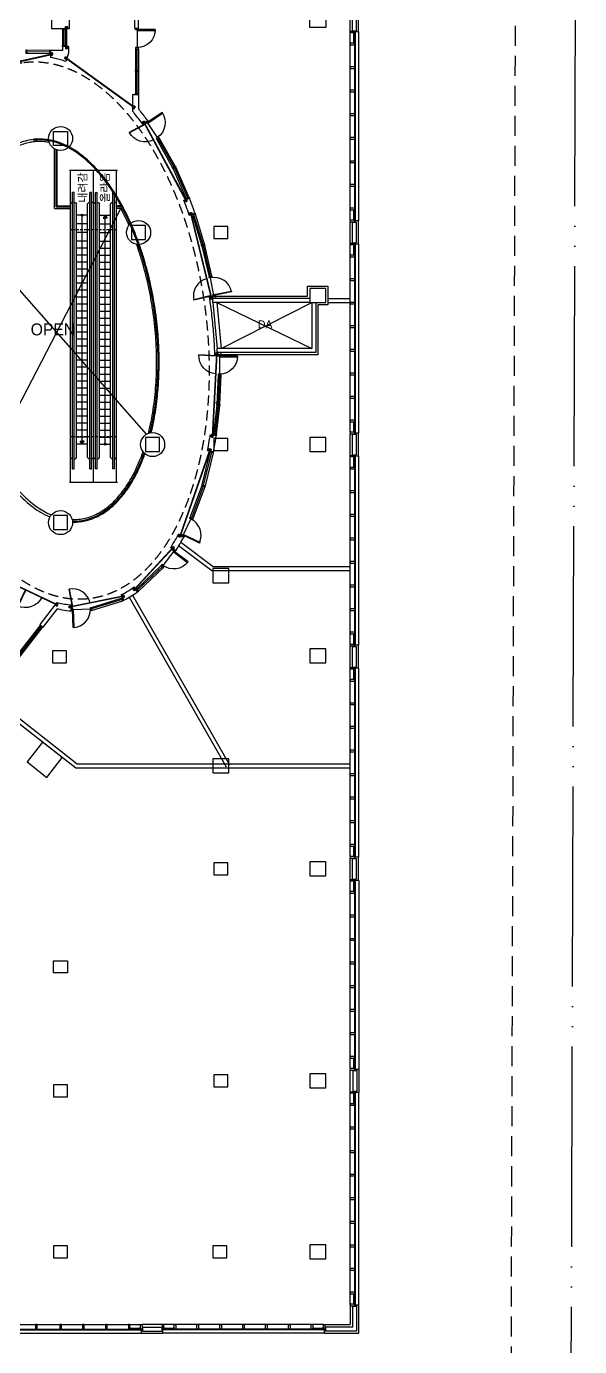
# Model space of a CAD drawing. Header units: millimetres. Extents: x -7448 to 427567, y 91657 to 341328.
# Drawn here: x 387463 to 415112, y 125664 to 191642 of the extents above; entities that cross this region are included whole.
import ezdxf
from ezdxf.enums import TextEntityAlignment as Align

# ---------------------------------------------------------------- set-up
doc = ezdxf.new("R2010")
doc.units = ezdxf.units.MM
doc.header["$LTSCALE"] = 500
doc.header["$MEASUREMENT"] = 0
for name, pattern in [('CEN-2', [26, 20, -2, 0, -2, 0, -2]), ('HIDDEN2', [0.188, 0.125, -0.063]), ('HOON1', [3, 2, -1])]:
    doc.linetypes.add(name, pattern=pattern)
doc.layers.add('e-plan', color=9, linetype='CONTINUOUS')
doc.styles.add('돋움', font='Dotum.ttf')

# ---------------------------------------------------------------- blocks, each defined once
blk = doc.blocks.new('A$C7F1D75F0')
at = {"layer": 'e-plan'}
for p, q in [((0, 1150), (899, 1150)), ((0, 1150), (0, 1130)), ((0, 1130), (899, 1130)), ((899, 1150), (899, 1130))]:
    blk.add_line(p, q, dxfattribs=at)
blk.add_arc((0, 1150), 900, 270.00013, 0, dxfattribs=at)
blk = doc.blocks.new('A$C5A682445')
at = {"layer": 'e-plan', "linetype": 'CEN-2'}
blk.add_lwpolyline([(-343809, -111602), (-96696, -114499), (-95833, -114798), (-95367, -115584), (-95446, -166137), (-517, -166635), (-517, -166635), (0, 0), (0, 0), (0, 0), (-297528, 10)], dxfattribs=at)
at = {"layer": 'e-plan', "linetype": 'HOON1'}
blk.add_lwpolyline([(-3517, -166619), (-3000, 0), (-3000, 0), (-3000, 0)], dxfattribs=at)
blk = doc.blocks.new('2F 기둥 140514')
at = {"layer": 'e-plan', "ltscale": 0.5}
for points in [[(341703, 62250), (342503, 62250), (342503, 61550), (341703, 61550)], [(328903, 56350), (329603, 56350), (329603, 55650), (328903, 55650)], [(332803, 50950), (333503, 50950), (333503, 51650), (332803, 51650)], [(336903, 51000), (337603, 51000), (337603, 51600), (336903, 51600)], [(341703, 47800), (342503, 47800), (342503, 48500), (341703, 48500)], [(333503, 40350), (334203, 40350), (334203, 41050), (333503, 41050)], [(336903, 40400), (337603, 40400), (337603, 41000), (336903, 41000)], [(341703, 40350), (342503, 40350), (342503, 41050), (341703, 41050)], [(328903, 36450), (329603, 36450), (329603, 37150), (328903, 37150)], [(336853, 33800), (337653, 33800), (337653, 34500), (336853, 34500)], [(328853, 29798), (329553, 29798), (329553, 30398), (328853, 30398)], [(341703, 29800), (342503, 29800), (342503, 30500), (341703, 30500)], [(336853, 24300), (337653, 24300), (337653, 25000), (336853, 25000)], [(336903, 19200), (337603, 19200), (337603, 19800), (336903, 19800)], [(341703, 19150), (342503, 19150), (342503, 19850), (341703, 19850)], [(328903, 14900), (329603, 14900), (329603, 14300), (328903, 14300)], [(341703, 8550), (342503, 8550), (342503, 9250), (341703, 9250)], [(328903, 8100), (329603, 8100), (329603, 8700), (328903, 8700)], [(336903, 8600), (337603, 8600), (337603, 9200), (336903, 9200)], [(341703, 0), (342503, 0), (342503, 700), (341703, 700)], [(328903, 50), (329603, 50), (329603, 650), (328903, 650)], [(336853, 50), (337553, 50), (337553, 650), (336853, 650)]]:
    blk.add_lwpolyline(points, close=True, dxfattribs=at)
blk.add_lwpolyline([(342503, 40800), (342503, 41000)], dxfattribs=at)
blk = doc.blocks.new('A$C71E245D9')
at = {"layer": 'e-plan', "linetype": 'HIDDEN2', "ltscale": 2}
for p, q in [((0, 2400), (0, 2350)), ((2965, 2350), (2965, 50)), ((13305, 2350), (13305, 50)), ((15600, 2400), (15600, 2350)), ((0, 50), (0, 0)), ((15600, 50), (15600, 0))]:
    blk.add_line(p, q, dxfattribs=at)
at = {"layer": 'e-plan'}
for p, q in [((15600, 2350), (0, 2350)), ((0, 2350), (0, 50)), ((14905, 2247), (1100, 2247)), ((1100, 2167), (1100, 2247)), ((14905, 2167), (1100, 2167)), ((1600, 2290), (1660, 2350)), ((1600, 2290), (1600, 2247)), ((1600, 2167), (1600, 2112)), ((1600, 2112), (1660, 2052)), ((14345, 2052), (1660, 2052)), ((2237, 1497), (2237, 2052)), ((2666, 1497), (2666, 2052)), ((3096, 1497), (3096, 2052)), ((3526, 1497), (3526, 2052)), ((3876, 1497), (3876, 2052)), ((4226, 1497), (4226, 2052)), ((4576, 1497), (4576, 2052)), ((4926, 1497), (4926, 2052)), ((5276, 1497), (5276, 2052)), ((5626, 1497), (5626, 2052)), ((5976, 1497), (5976, 2052)), ((6326, 1497), (6326, 2052)), ((6676, 1497), (6676, 2052)), ((7026, 1497), (7026, 2052)), ((7376, 1497), (7376, 2052)), ((7726, 1497), (7726, 2052)), ((8076, 1497), (8076, 2052)), ((8426, 1497), (8426, 2052)), ((8776, 1497), (8776, 2052)), ((9126, 1497), (9126, 2052)), ((9476, 1497), (9476, 2052)), ((9826, 1497), (9826, 2052)), ((10176, 1497), (10176, 2052)), ((10526, 1497), (10526, 2052)), ((10876, 1497), (10876, 2052)), ((11226, 1497), (11226, 2052)), ((11576, 1497), (11576, 2052)), ((11926, 1497), (11926, 2052)), ((12276, 1497), (12276, 2052)), ((12626, 1497), (12626, 2052)), ((12976, 1497), (12976, 2052)), ((13326, 1497), (13326, 2052)), ((13676, 1497), (13676, 2052)), ((14405, 2290), (14345, 2350)), ((14405, 2112), (14345, 2052)), ((14405, 2290), (14405, 2247)), ((14405, 2167), (14405, 2112)), ((14905, 2247), (14905, 2167)), ((15600, 2350), (15600, 50)), ((14905, 1382), (1100, 1382)), ((1100, 1302), (1100, 1382)), ((1600, 1437), (1660, 1497)), ((1600, 1382), (1600, 1437)), ((14345, 1497), (1660, 1497)), ((2237, 1775), (2387, 1875)), ((2237, 1775), (2387, 1675)), ((13676, 1775), (2237, 1775)), ((2387, 1875), (2387, 1775)), ((2387, 1675), (2387, 1775)), ((14405, 1437), (14345, 1497)), ((14405, 1382), (14405, 1437)), ((14905, 1382), (14905, 1302)), ((15600, 1200), (0, 1200)), ((14905, 1302), (1100, 1302)), ((14905, 1097), (1100, 1097)), ((1100, 1097), (1100, 1017)), ((14905, 1017), (1100, 1017)), ((1600, 1260), (1600, 1302)), ((1600, 1260), (1660, 1200)), ((1600, 1140), (1660, 1200)), ((1600, 1140), (1600, 1097)), ((1600, 1017), (1600, 962)), ((1600, 962), (1660, 902)), ((14345, 902), (1660, 902)), ((2237, 902), (2237, 347)), ((2666, 902), (2666, 347)), ((3096, 902), (3096, 347)), ((3526, 902), (3526, 347)), ((3876, 902), (3876, 347)), ((4226, 902), (4226, 347)), ((4576, 902), (4576, 347)), ((4926, 902), (4926, 347)), ((5276, 902), (5276, 347)), ((5626, 902), (5626, 347)), ((5976, 902), (5976, 347)), ((6326, 902), (6326, 347)), ((6676, 902), (6676, 347)), ((7026, 902), (7026, 347)), ((7376, 902), (7376, 347)), ((7726, 902), (7726, 347)), ((8076, 902), (8076, 347)), ((8426, 902), (8426, 347)), ((8776, 902), (8776, 347)), ((9126, 902), (9126, 347)), ((9476, 902), (9476, 347)), ((9826, 902), (9826, 347)), ((10176, 902), (10176, 347)), ((10526, 902), (10526, 347)), ((10876, 902), (10876, 347)), ((11226, 902), (11226, 347)), ((11576, 902), (11576, 347)), ((11926, 902), (11926, 347)), ((12276, 902), (12276, 347)), ((12626, 902), (12626, 347)), ((12976, 902), (12976, 347)), ((13326, 902), (13326, 347)), ((13676, 625), (13525, 725)), ((13525, 725), (13525, 625)), ((13676, 902), (13676, 347)), ((14405, 1260), (14345, 1200)), ((14405, 1140), (14345, 1200)), ((14405, 962), (14345, 902)), ((14405, 1260), (14405, 1302)), ((14405, 1140), (14405, 1097)), ((14405, 1017), (14405, 962)), ((14905, 1017), (14905, 1097)), ((15600, 50), (0, 50)), ((14905, 232), (1100, 232)), ((1100, 232), (1100, 152)), ((14905, 152), (1100, 152)), ((1600, 287), (1660, 347)), ((1600, 232), (1600, 287)), ((1600, 110), (1600, 152)), ((1600, 110), (1660, 50)), ((14345, 347), (1660, 347)), ((13676, 625), (2237, 625)), ((13676, 625), (13525, 525)), ((13525, 525), (13525, 625)), ((14405, 287), (14345, 347)), ((14405, 110), (14345, 50)), ((14405, 232), (14405, 287)), ((14405, 110), (14405, 152)), ((14905, 152), (14905, 232))]:
    blk.add_line(p, q, dxfattribs=at)
for centre, radius in [((13676, 1775), 45), ((13676, 1775), 30), ((13676, 1775), 15), ((2237, 625), 45), ((2237, 625), 30), ((2237, 625), 15)]:
    blk.add_circle(centre, radius, dxfattribs=at)
blk = doc.blocks.new('A$C66941DA5')
at = {"layer": 'e-plan'}
blk.add_line((-900, 0), (0, 0), dxfattribs=at)
blk.add_lwpolyline([(-900, 0), (-860, 0), (-860, -900), (-900, -900)], close=True, dxfattribs=at)
blk.add_arc((-900, 0), 900, 269.99998, 359.99998, dxfattribs=at)
blk = doc.blocks.new('A$C6B9375F1')
at = {"layer": 'e-plan'}
blk.add_lwpolyline([(-30, 195), (-30, 155), (10, 155), (10, -80), (-70, -80), (-70, 155), (-30, 155)], dxfattribs=at)
blk = doc.blocks.new('syswin520')
at = {"layer": 'e-plan', "ltscale": 0.5}
for p, q in [((470, 0), (50, 0)), ((470, -50), (50, -50))]:
    blk.add_line(p, q, dxfattribs=at)
for points in [[(0, -50), (50, -50), (50, 0), (0, 0)], [(470, -50), (520, -50), (520, 0), (470, 0)]]:
    blk.add_lwpolyline(points, close=True, dxfattribs=at)
blk = doc.blocks.new('A$C31A45969')
at = {"layer": 'e-plan'}
for p, q in [((-210, -538), (-210, 538)), ((-100, 518), (-100, -518)), ((-100, 518), (100, 518)), ((100, 518), (100, -518)), ((200, 578), (200, -578)), ((-100, -518), (100, -518)), ((25, -10022), (25, -578)), ((65, -10022), (65, -578))]:
    blk.add_line(p, q, dxfattribs=at)
at = {"layer": 'e-plan', "ltscale": 0.5}
for p, q in [((200, 578), (65, 578)), ((-210, -9982), (-210, -618)), ((200, -578), (25, -578))]:
    blk.add_line(p, q, dxfattribs=at)
at = {"layer": 'e-plan', "ltscale": 0.5, "extrusion": (0, 0, -1), "xscale": -1, "zscale": -1, "rotation": 90}
blk.add_blockref('A$C6B9375F1', (130, -608), dxfattribs=at)
at = {"layer": 'e-plan', "rotation": 270}
for p in [(25, -618), (25, -9462)]:
    blk.add_blockref('syswin520', p, dxfattribs=at)
at = {"layer": 'e-plan', "ltscale": 0.5, "xscale": -1, "rotation": 270}
for p in [(-130, -1148), (-130, -2326), (-130, -3503), (-130, -4681), (-130, -5859), (-130, -7037), (-130, -8214), (-130, -9392), (-130, -9992)]:
    blk.add_blockref('A$C6B9375F1', p, dxfattribs=at)
blk = doc.blocks.new('1~2F TC-140305')
at = {"layer": 'e-plan', "ltscale": 0.5}
blk.add_lwpolyline([(-27609, -103410), (-26624, -104180), (-25854, -103195), (-26839, -102425)], close=True, dxfattribs=at)

msp = doc.modelspace()

# ---------------------------------------------------------------- linework, layer by layer
at = {"layer": 'e-plan'}
for p, q in [((389272, 191482), (389272, 190702)), ((389347, 190702), (389347, 191482)), ((389422, 191482), (389422, 190702)), ((389462, 190592), (389462, 191592)), ((389482, 190592), (389482, 191592)), ((404072, 181920), (404072, 191364)), ((385200, 189485), (388730, 190264)), ((385204, 189465), (388734, 190244)), ((388612, 190442), (387487, 190460)), ((387493, 190385), (388612, 190367)), ((387499, 190310), (388612, 190292)), ((392836, 187590), (389424, 190056)), ((392848, 187606), (389436, 190072)), ((392922, 190522), (392922, 188299)), ((392997, 189441), (392997, 190522)), ((393072, 190522), (393072, 188299)), ((392997, 188299), (392997, 189381)), ((392772, 188239), (392772, 187403)), ((392772, 188239), (393072, 188239)), ((393072, 188239), (393072, 187512)), ((393285, 186750), (393527, 186928)), ((395440, 182937), (393329, 186854)), ((395457, 182946), (393347, 186864)), ((394900, 184660), (394102, 186080)), ((388872, 182542), (388872, 185522)), ((388947, 182617), (388947, 185486)), ((388997, 182667), (388997, 185468)), ((394766, 184593), (393976, 185999)), ((394039, 186040), (394833, 184626)), ((395447, 183065), (394792, 184539)), ((394860, 184573), (395517, 183093)), ((395586, 183120), (394927, 184606)), ((395329, 182955), (395608, 183064)), ((385814, 170244), (392183, 182542)), ((388872, 182542), (389672, 182542)), ((388947, 182617), (389622, 182617)), ((388997, 182667), (389622, 182667)), ((389622, 182667), (389622, 182617)), ((392183, 182542), (391972, 182542)), ((392258, 182667), (392022, 182667)), ((392022, 182667), (392022, 182617)), ((392228, 182617), (392022, 182617)), ((395605, 182208), (395888, 182307)), ((396711, 178064), (395677, 182292)), ((396730, 178069), (395696, 182296)), ((395767, 182201), (396222, 180709)), ((396294, 180730), (395837, 182225)), ((396366, 180751), (395908, 182250)), ((393474, 171262), (384381, 181584)), ((396239, 180652), (396590, 179130)), ((396663, 179144), (396311, 180673)), ((396737, 179157), (396383, 180693)), ((404072, 171320), (404072, 180764)), ((396922, 178152), (396616, 178105)), ((401622, 178042), (396784, 178042)), ((396784, 177842), (396784, 178042)), ((401622, 177842), (396784, 177842)), ((396784, 177842), (396997, 175542)), ((396984, 177842), (397198, 175542)), ((401722, 177842), (401722, 175542)), ((401922, 177842), (401922, 175342)), ((402532, 178042), (403642, 178042)), ((402532, 177842), (403642, 177842)), ((401722, 175542), (396997, 175542)), ((396997, 175342), (396997, 175542)), ((396966, 175280), (396740, 171169)), ((396986, 175279), (396760, 171167)), ((397192, 175232), (396882, 175222)), ((401922, 175342), (396997, 175342)), ((402032, 175232), (397192, 175232)), ((397043, 174210), (396981, 172765)), ((397118, 174210), (397055, 172757)), ((397130, 172749), (397193, 174209)), ((396974, 172705), (396813, 171272)), ((396836, 172849), (397135, 172827)), ((397049, 172697), (396887, 171261)), ((396961, 171249), (397123, 172689)), ((396656, 171235), (396952, 171190)), ((396627, 170489), (395130, 166165)), ((396646, 170483), (395148, 166159)), ((396250, 168730), (396656, 170363)), ((396322, 168708), (396730, 170349)), ((396803, 170335), (396394, 168686)), ((396520, 170451), (396815, 170394)), ((404072, 160720), (404072, 170164)), ((395652, 167104), (396233, 168672)), ((396304, 168650), (395720, 167071)), ((396376, 168629), (395787, 167038)), ((395067, 165700), (396739, 164442)), ((395335, 166120), (395072, 166264)), ((395187, 165859), (396806, 164642)), ((392853, 163508), (394789, 165593)), ((392868, 163494), (394804, 165579)), ((394924, 165434), (394673, 165597)), ((394197, 164697), (392979, 163539)), ((393023, 163478), (394258, 164653)), ((394318, 164608), (393066, 163417)), ((396739, 164442), (403642, 164442)), ((396806, 164642), (403642, 164642)), ((388973, 162728), (386833, 163756)), ((388982, 162746), (386841, 163774)), ((393019, 163382), (392844, 163626)), ((392304, 163165), (389647, 162629)), ((392308, 163145), (389651, 162610)), ((390719, 162601), (392214, 163068)), ((392249, 163002), (390721, 162526)), ((392337, 162964), (392197, 163229)), ((392597, 163114), (397443, 154642)), ((392770, 163214), (397616, 154742)), ((388991, 162853), (388129, 161750)), ((389002, 162542), (388287, 161626)), ((389721, 162730), (389695, 162431)), ((390723, 162451), (392284, 162935)), ((385568, 158390), (388132, 161672)), ((388129, 161750), (388287, 161626)), ((385687, 158298), (388250, 161579)), ((386928, 160008), (388191, 161625)), ((404072, 150120), (404072, 159564)), ((385500, 158059), (389937, 154592)), ((385623, 158216), (390006, 154792)), ((389937, 154592), (403642, 154592)), ((390006, 154792), (403642, 154792)), ((404072, 148964), (404072, 139520)), ((403642, 138404), (403642, 139480)), ((403772, 139460), (403772, 138424)), ((403772, 139460), (403972, 139460)), ((403972, 139460), (403972, 138424)), ((404072, 139520), (404072, 138364)), ((403642, 127772), (403642, 138324)), ((403772, 138424), (403972, 138424)), ((403877, 127742), (403877, 138364)), ((403917, 127742), (403917, 138364)), ((404072, 127742), (404072, 138364)), ((403642, 127702), (403642, 126772)), ((403772, 126642), (403772, 127682)), ((403772, 127682), (403972, 127682)), ((403972, 126442), (403972, 127682)), ((385569, 126772), (393161, 126772)), ((394247, 126772), (393241, 126772)), ((402314, 126772), (394327, 126772)), ((402384, 126772), (403642, 126772)), ((385529, 126537), (393201, 126537)), ((385529, 126497), (393201, 126497)), ((385529, 126342), (393201, 126342)), ((393261, 126642), (394227, 126642)), ((393261, 126642), (393261, 126442)), ((393261, 126442), (394227, 126442)), ((394227, 126642), (394227, 126442)), ((402344, 126537), (394287, 126537)), ((402344, 126497), (394287, 126497)), ((402344, 126342), (394287, 126342)), ((403772, 126642), (402404, 126642)), ((402404, 126642), (402404, 126442)), ((403972, 126442), (402404, 126442))]:
    msp.add_line(p, q, dxfattribs=at)
at = {"layer": 'e-plan', "ltscale": 0.5}
for p, q in [((388672, 190442), (388672, 190092)), ((389272, 190442), (388672, 190442)), ((389572, 190642), (389272, 190642)), ((389272, 190642), (389272, 190442)), ((389572, 190312), (389441, 189884)), ((389572, 190642), (389572, 190312)), ((396984, 177842), (401722, 175542)), ((397198, 175542), (401722, 177842)), ((404072, 139520), (403937, 139520)), ((404072, 138364), (403897, 138364))]:
    msp.add_line(p, q, dxfattribs=at)
for points in [[(388722, 191542), (389622, 191542), (389622, 192342), (388722, 192342)], [(393072, 191542), (393072, 192342), (392872, 192342), (392872, 191542), (393072, 191542)]]:
    msp.add_lwpolyline(points, close=True, dxfattribs=at)
at = {"layer": 'e-plan'}
for points in [[(389422, 191542), (389422, 191482), (389272, 191482), (389272, 191542)], [(389457, 191642), (389457, 191642), (389487, 191642), (389487, 191642), (389522, 191642), (389522, 191542), (389487, 191542), (389487, 191592), (389457, 191592), (389457, 191542), (389422, 191542), (389422, 191642)], [(393072, 191482), (393072, 191542), (392922, 191542), (392922, 191482)], [(389422, 190702), (389422, 190642), (389272, 190642), (389272, 190702)], [(387439, 190305), (387499, 190310), (387487, 190460), (387427, 190455)], [(388612, 190292), (388672, 190292), (388672, 190442), (388612, 190442)], [(388784, 190250), (388784, 190250), (388777, 190279), (388777, 190279), (388770, 190314), (388672, 190292), (388680, 190258), (388729, 190269), (388735, 190239), (388686, 190228), (388694, 190194), (388791, 190216)], [(389381, 190081), (389381, 190081), (389398, 190106), (389398, 190106), (389419, 190134), (389500, 190075), (389479, 190047), (389439, 190076), (389421, 190052), (389462, 190023), (389441, 189994), (389360, 190053)], [(389457, 190542), (389457, 190542), (389487, 190542), (389487, 190542), (389522, 190542), (389522, 190642), (389487, 190642), (389487, 190592), (389457, 190592), (389457, 190642), (389422, 190642), (389422, 190542)], [(393072, 190522), (393072, 190582), (392922, 190582), (392922, 190522)], [(393072, 189441), (393072, 189381), (392922, 189381), (392922, 189441)], [(393072, 188299), (393072, 188239), (392922, 188239), (392922, 188299)], [(392874, 187556), (392874, 187556), (392891, 187581), (392891, 187581), (392912, 187609), (392831, 187668), (392810, 187639), (392851, 187610), (392833, 187586), (392793, 187615), (392772, 187586), (392853, 187528)], [(393301, 186896), (393301, 186896), (393327, 186910), (393327, 186910), (393358, 186927), (393406, 186839), (393375, 186822), (393351, 186866), (393325, 186852), (393348, 186808), (393318, 186792), (393270, 186880)], [(393527, 186928), (393562, 186879), (393441, 186791), (393406, 186839)], [(394102, 186080), (394070, 186131), (393944, 186050), (393976, 185999)], [(394900, 184660), (394927, 184606), (394792, 184539), (394766, 184593)], [(395459, 182891), (395459, 182891), (395485, 182905), (395485, 182905), (395516, 182921), (395469, 183009), (395438, 182993), (395462, 182949), (395435, 182935), (395411, 182979), (395381, 182962), (395428, 182874)], [(395586, 183120), (395608, 183064), (395469, 183009), (395447, 183065)], [(395660, 182339), (395660, 182339), (395689, 182346), (395689, 182346), (395723, 182354), (395747, 182257), (395713, 182249), (395701, 182298), (395672, 182290), (395684, 182242), (395650, 182233), (395626, 182330)], [(395888, 182307), (395908, 182250), (395767, 182201), (395747, 182257)], [(396366, 180751), (396383, 180693), (396239, 180652), (396222, 180709)], [(396737, 179157), (396748, 179098), (396601, 179071), (396590, 179130)], [(396922, 178152), (396913, 178211), (396765, 178189), (396774, 178129)], [(396718, 178014), (396718, 178014), (396747, 178021), (396747, 178021), (396781, 178030), (396757, 178127), (396723, 178118), (396735, 178070), (396706, 178063), (396694, 178111), (396660, 178103), (396684, 178006)], [(396964, 175330), (396964, 175330), (396994, 175328), (396994, 175328), (397029, 175326), (397024, 175227), (396989, 175228), (396992, 175278), (396962, 175280), (396959, 175230), (396924, 175232), (396929, 175332)], [(397194, 175171), (397192, 175231), (397042, 175228), (397044, 175168)], [(397193, 174209), (397193, 174269), (397043, 174270), (397043, 174210)], [(397130, 172749), (397123, 172689), (396974, 172705), (396981, 172765)], [(396729, 171120), (396729, 171120), (396759, 171117), (396759, 171117), (396794, 171113), (396805, 171213), (396770, 171216), (396764, 171167), (396735, 171170), (396740, 171220), (396705, 171224), (396694, 171124)], [(396961, 171249), (396952, 171190), (396804, 171213), (396813, 171272)], [(396639, 170538), (396639, 170538), (396667, 170528), (396667, 170528), (396700, 170517), (396667, 170422), (396634, 170434), (396651, 170481), (396622, 170491), (396606, 170444), (396573, 170455), (396606, 170549)], [(396815, 170394), (396803, 170335), (396656, 170363), (396667, 170422)], [(396394, 168686), (396376, 168629), (396233, 168672), (396250, 168730)], [(395787, 167038), (395761, 166984), (395626, 167050), (395652, 167104)], [(394841, 165613), (394841, 165613), (394819, 165633), (394819, 165633), (394794, 165657), (394725, 165584), (394751, 165560), (394785, 165596), (394807, 165576), (394773, 165539), (394799, 165516), (394867, 165589)], [(395138, 166109), (395138, 166109), (395109, 166119), (395109, 166119), (395076, 166130), (395109, 166225), (395142, 166214), (395126, 166166), (395154, 166157), (395170, 166204), (395203, 166193), (395171, 166098)], [(395364, 166173), (395335, 166120), (395203, 166192), (395232, 166245)], [(394892, 165383), (394924, 165434), (394799, 165516), (394766, 165465)], [(394318, 164608), (394354, 164656), (394233, 164746), (394197, 164697)], [(392337, 162964), (392284, 162935), (392214, 163068), (392267, 163096)], [(392358, 163150), (392358, 163150), (392352, 163180), (392352, 163180), (392345, 163214), (392247, 163194), (392254, 163160), (392303, 163170), (392309, 163140), (392260, 163130), (392267, 163096), (392365, 163116)], [(392837, 163454), (392837, 163454), (392815, 163475), (392815, 163475), (392790, 163498), (392858, 163572), (392883, 163548), (392849, 163511), (392871, 163491), (392905, 163528), (392931, 163504), (392863, 163430)], [(393017, 163382), (393066, 163417), (392979, 163539), (392930, 163504)], [(389017, 162703), (389017, 162703), (389029, 162730), (389029, 162730), (389044, 162762), (388954, 162804), (388939, 162773), (388984, 162752), (388971, 162724), (388926, 162746), (388911, 162714), (389002, 162671)], [(389603, 162595), (389603, 162595), (389597, 162624), (389597, 162624), (389590, 162659), (389688, 162678), (389695, 162644), (389646, 162634), (389652, 162605), (389701, 162615), (389708, 162580), (389610, 162561)], [(389754, 162426), (389695, 162431), (389708, 162580), (389768, 162575)], [(390723, 162451), (390663, 162449), (390659, 162599), (390719, 162601)], [(388132, 161672), (388169, 161719), (388287, 161626), (388250, 161579)]]:
    msp.add_lwpolyline(points, close=True, dxfattribs=at)
for points in [[(396922, 178152), (401512, 178152), (401512, 178652), (402532, 178652), (402532, 177732), (402032, 177732), (402032, 175232)], [(402344, 126497), (402344, 126342), (404072, 126342), (404072, 127742), (403917, 127742)], [(393201, 126497), (393201, 126342), (394287, 126342), (394287, 126497)]]:
    msp.add_lwpolyline(points, dxfattribs=at)
at = {"layer": 'e-plan', "ltscale": 0.5}
for centre in [(389172, 186042), (393072, 181342), (393772, 170742), (389172, 166842)]:
    msp.add_circle(centre, 600, dxfattribs=at)
at = {"layer": 'e-plan'}
for centre, radius, start, end in [((385572, 171492), 11144, 327.06574, 331.17916), ((389741, 167953), 5624, 297.48815, 305.64021)]:
    msp.add_arc(centre, radius, start, end, dxfattribs=at)
at = {"layer": 'e-plan', "linetype": 'HOON1', "ltscale": 0.5}
msp.add_ellipse((388972, 176442), major_axis=(-1645, 13399), ratio=0.555555, dxfattribs=at)
at = {"layer": 'e-plan', "ltscale": 0.5}
msp.add_open_spline([(389441, 189884), (389396, 189900), (389350, 189916), (389129, 189987), (388953, 190035), (388742, 190079), (388707, 190086), (388672, 190092)], degree=3, knots=[2.86393366, 2.86393366, 2.86393366, 2.86393366, 2.88136506, 2.88136506, 2.94888874, 2.94888874, 2.96235511, 2.96235511, 2.96235511, 2.96235511], dxfattribs=at)
at = {"layer": 'e-plan'}
for points, knots in [([(393285, 186750), (393146, 186939), (393005, 187120), (392832, 187331), (392802, 187367), (392772, 187403)], [2.3465583, 2.3465583, 2.3465583, 2.3465583, 2.4086993, 2.4086993, 2.42159761, 2.42159761, 2.42159761, 2.42159761]), ([(393527, 186928), (393405, 187093), (393281, 187254), (393128, 187444), (393100, 187478), (393072, 187512)], [2.34655831, 2.34655831, 2.34655831, 2.34655831, 2.39993574, 2.39993574, 2.41171869, 2.41171869, 2.41171869, 2.41171869]), ([(393701, 171338), (393744, 171513), (393783, 171693), (393884, 172201), (393937, 172537), (394021, 173224), (394052, 173576), (394091, 174291), (394099, 174655), (394091, 175387), (394076, 175757), (394023, 176498), (393985, 176869), (393887, 177607), (393827, 177974), (393685, 178701), (393603, 179060), (393419, 179764), (393317, 180110), (393094, 180783), (392973, 181110), (392713, 181743), (392574, 182048), (392282, 182632), (392128, 182910), (391806, 183437), (391638, 183686), (391292, 184149), (391113, 184364), (390746, 184757), (390558, 184935), (390176, 185253), (389981, 185392), (389589, 185630), (389391, 185728), (388993, 185883), (388793, 185939), (388396, 186008), (388198, 186021), (387934, 186009), (387867, 186003), (387799, 185995), (387663, 185979), (387528, 185951), (387206, 185859), (387020, 185783), (386657, 185590), (386481, 185473), (386141, 185198), (385977, 185041), (385664, 184688), (385514, 184493), (385231, 184067), (385098, 183836), (384850, 183343), (384735, 183080), (384524, 182526), (384429, 182235), (384259, 181628), (384184, 181312), (384057, 180659), (384004, 180323), (383921, 179635), (383891, 179282), (383853, 178567), (383846, 178203), (383854, 177470), (383870, 177100), (383924, 176360), (383962, 175989), (384061, 175251), (384122, 174883), (384265, 174157), (384348, 173799), (384532, 173095), (384635, 172750), (384859, 172078), (384981, 171750), (385241, 171119), (385380, 170814), (385674, 170232), (385828, 169954), (386151, 169428), (386319, 169181), (386666, 168719), (386845, 168505), (387212, 168114), (387400, 167937), (387783, 167621), (387977, 167482), (388329, 167271), (388485, 167191), (388642, 167124)], [4.085245, 4.085245, 4.085245, 4.085245, 4.150367, 4.150367, 4.266619, 4.266619, 4.382872, 4.382872, 4.499124, 4.499124, 4.615376, 4.615376, 4.731629, 4.731629, 4.847881, 4.847881, 4.964134, 4.964134, 5.080386, 5.080386, 5.196639, 5.196639, 5.312891, 5.312891, 5.429143, 5.429143, 5.545396, 5.545396, 5.661648, 5.661648, 5.777901, 5.777901, 5.894153, 5.894153, 6.010406, 6.010406, 6.126658, 6.126658, 6.24291, 6.24291, 6.283185, 6.283185, 6.283185, 6.364717, 6.364717, 6.480969, 6.480969, 6.597222, 6.597222, 6.713474, 6.713474, 6.829727, 6.829727, 6.945979, 6.945979, 7.062232, 7.062232, 7.178484, 7.178484, 7.294736, 7.294736, 7.410989, 7.410989, 7.527241, 7.527241, 7.643494, 7.643494, 7.759746, 7.759746, 7.875999, 7.875999, 7.992251, 7.992251, 8.108503, 8.108503, 8.224756, 8.224756, 8.341008, 8.341008, 8.457261, 8.457261, 8.573513, 8.573513, 8.689766, 8.689766, 8.806018, 8.806018, 8.92227, 8.92227, 9.038523, 9.038523, 9.130454, 9.130454, 9.130454, 9.130454]), ([(387815, 185871), (387733, 185861), (387651, 185847), (387461, 185804), (387352, 185772), (387137, 185693), (387030, 185646), (386821, 185537), (386717, 185475), (386514, 185337), (386414, 185261), (386218, 185094), (386122, 185003), (385935, 184808), (385843, 184703), (385665, 184480), (385579, 184362), (385411, 184113), (385330, 183982), (385174, 183707), (385099, 183564), (384956, 183265), (384887, 183110), (384757, 182790), (384695, 182624), (384578, 182282), (384524, 182107), (384421, 181746), (384374, 181561), (384287, 181183), (384247, 180990), (384176, 180597), (384144, 180397), (384088, 179990), (384064, 179784), (384025, 179366), (384009, 179154), (383986, 178727), (383979, 178511), (383972, 178076), (383973, 177858), (383983, 177418), (383992, 177197), (384019, 176755), (384036, 176533), (384079, 176090), (384105, 175868), (384164, 175427), (384197, 175207), (384272, 174769), (384314, 174551), (384404, 174119), (384453, 173905), (384559, 173481), (384615, 173271), (384735, 172857), (384799, 172653), (384933, 172252), (385003, 172054), (385151, 171667), (385227, 171477), (385387, 171105), (385470, 170924), (385641, 170571), (385730, 170399), (385912, 170065), (386006, 169903), (386198, 169591), (386296, 169441), (386497, 169151), (386599, 169012), (386808, 168747), (386914, 168621), (387130, 168382), (387239, 168269), (387460, 168056), (387571, 167957), (387796, 167772), (387910, 167687), (388138, 167531), (388253, 167460), (388483, 167333), (388598, 167277), (388717, 167228), (388719, 167227), (388722, 167225)], [0, 0, 0, 0, 0.051474, 0.051474, 0.121481, 0.121481, 0.191489, 0.191489, 0.261496, 0.261496, 0.331503, 0.331503, 0.40151, 0.40151, 0.471517, 0.471517, 0.541525, 0.541525, 0.611532, 0.611532, 0.681539, 0.681539, 0.751546, 0.751546, 0.821553, 0.821553, 0.891561, 0.891561, 0.961568, 0.961568, 1.031575, 1.031575, 1.101582, 1.101582, 1.171589, 1.171589, 1.241597, 1.241597, 1.311604, 1.311604, 1.381611, 1.381611, 1.451618, 1.451618, 1.521625, 1.521625, 1.591633, 1.591633, 1.66164, 1.66164, 1.731647, 1.731647, 1.801654, 1.801654, 1.871661, 1.871661, 1.941669, 1.941669, 2.011676, 2.011676, 2.081683, 2.081683, 2.15169, 2.15169, 2.221697, 2.221697, 2.291705, 2.291705, 2.361712, 2.361712, 2.431719, 2.431719, 2.501726, 2.501726, 2.571733, 2.571733, 2.641741, 2.641741, 2.711748, 2.711748, 2.781755, 2.781755, 2.851762, 2.851762, 2.853454, 2.853454, 2.853454, 2.853454]), ([(393648, 171329), (393720, 171622), (393782, 171924), (393893, 172580), (393940, 172935), (394008, 173660), (394030, 174030), (394050, 174780), (394047, 175160), (394017, 175924), (393990, 176309), (393911, 177076), (393859, 177459), (393732, 178219), (393657, 178595), (393484, 179335), (393386, 179699), (393169, 180410), (393051, 180756), (392794, 181426), (392656, 181750), (392362, 182370), (392207, 182666), (391881, 183227), (391711, 183491), (391358, 183984), (391175, 184213), (390800, 184632), (390607, 184821), (390216, 185159), (390016, 185307), (389614, 185560), (389411, 185664), (389004, 185827), (388800, 185886), (388394, 185958), (388192, 185972), (387930, 185959), (387868, 185953), (387806, 185946)], [4.082676, 4.082676, 4.082676, 4.082676, 4.191853, 4.191853, 4.312646, 4.312646, 4.433439, 4.433439, 4.554232, 4.554232, 4.675025, 4.675025, 4.795817, 4.795817, 4.91661, 4.91661, 5.037403, 5.037403, 5.158196, 5.158196, 5.278988, 5.278988, 5.399781, 5.399781, 5.520574, 5.520574, 5.641367, 5.641367, 5.762159, 5.762159, 5.882952, 5.882952, 6.003745, 6.003745, 6.124538, 6.124538, 6.245331, 6.245331, 6.283185, 6.283185, 6.283185, 6.283185]), ([(388606, 185845), (388523, 185860), (388440, 185871), (388245, 185889), (388134, 185892), (387953, 185885), (387884, 185880), (387815, 185871)], [6.1200794, 6.1200794, 6.1200794, 6.1200794, 6.1707241, 6.1707241, 6.2397689, 6.2397689, 6.2831853, 6.2831853, 6.2831853, 6.2831853]), ([(395605, 182208), (395552, 182360), (395498, 182511), (395405, 182759), (395367, 182857), (395329, 182955)], [8.2159033, 8.2159033, 8.2159033, 8.2159033, 8.2523607, 8.2523607, 8.27638031, 8.27638031, 8.27638031, 8.27638031]), ([(395888, 182307), (395862, 182382), (395836, 182457), (395744, 182711), (395677, 182888), (395608, 183064)], [1.93271798, 1.93271798, 1.93271798, 1.93271798, 1.95045503, 1.95045503, 1.99319499, 1.99319499, 1.99319499, 1.99319499]), ([(392591, 181700), (392549, 181796), (392506, 181890), (392379, 182160), (392294, 182332), (392198, 182514), (392190, 182528), (392183, 182542)], [5.2368072, 5.2368072, 5.2368072, 5.2368072, 5.2731419, 5.2731419, 5.3421866, 5.3421866, 5.3479895, 5.3479895, 5.3479895, 5.3479895]), ([(392646, 181762), (392561, 181953), (392473, 182140), (392331, 182421), (392280, 182520), (392228, 182617)], [5.2407582, 5.2407582, 5.2407582, 5.2407582, 5.3133704, 5.3133704, 5.3534572, 5.3534572, 5.3534572, 5.3534572]), ([(392677, 181814), (392591, 182005), (392503, 182192), (392361, 182472), (392310, 182571), (392258, 182667)], [5.2448785, 5.2448785, 5.2448785, 5.2448785, 5.3172619, 5.3172619, 5.3570775, 5.3570775, 5.3570775, 5.3570775]), ([(393565, 171305), (393579, 171363), (393593, 171422), (393650, 171667), (393690, 171857), (393762, 172244), (393794, 172441), (393850, 172841), (393874, 173044), (393914, 173455), (393931, 173663), (393955, 174084), (393963, 174296), (393972, 174724), (393972, 174940), (393964, 175373), (393957, 175590), (393933, 176026), (393917, 176245), (393877, 176682), (393853, 176901), (393798, 177337), (393766, 177554), (393695, 177987), (393656, 178202), (393570, 178629), (393523, 178842), (393422, 179262), (393368, 179470), (393253, 179880), (393192, 180083), (393077, 180441), (393023, 180597), (392968, 180751)], [4.077424, 4.077424, 4.077424, 4.077424, 4.09938, 4.09938, 4.168425, 4.168425, 4.23747, 4.23747, 4.306515, 4.306515, 4.37556, 4.37556, 4.444604, 4.444604, 4.513649, 4.513649, 4.582694, 4.582694, 4.651739, 4.651739, 4.720784, 4.720784, 4.789828, 4.789828, 4.858873, 4.858873, 4.927918, 4.927918, 4.996963, 4.996963, 5.066007, 5.066007, 5.120725, 5.120725, 5.120725, 5.120725]), ([(393655, 171358), (393702, 171554), (393746, 171754), (393863, 172367), (393924, 172791), (394011, 173663), (394036, 174111), (394051, 175019), (394041, 175480), (393984, 176405), (393937, 176869), (393809, 177791), (393728, 178249), (393532, 179149), (393418, 179591), (393216, 180258), (393140, 180491), (393059, 180720)], [4.086288, 4.086288, 4.086288, 4.086288, 4.159151, 4.159151, 4.304876, 4.304876, 4.450602, 4.450602, 4.596327, 4.596327, 4.742052, 4.742052, 4.887777, 4.887777, 5.033503, 5.033503, 5.11407, 5.11407, 5.11407, 5.11407]), ([(393707, 171359), (393754, 171558), (393798, 171760), (393909, 172342), (393965, 172730), (394049, 173526), (394077, 173934), (394101, 174762), (394098, 175182), (394062, 176027), (394029, 176453), (393933, 177300), (393870, 177723), (393717, 178558), (393626, 178970), (393417, 179778), (393299, 180173), (393149, 180613), (393129, 180670), (393110, 180727)], [4.087932, 4.087932, 4.087932, 4.087932, 4.161278, 4.161278, 4.294397, 4.294397, 4.427515, 4.427515, 4.560633, 4.560633, 4.693752, 4.693752, 4.82687, 4.82687, 4.959988, 4.959988, 5.093107, 5.093107, 5.11295, 5.11295, 5.11295, 5.11295]), ([(396882, 175222), (396875, 175451), (396864, 175680), (396831, 176220), (396806, 176531), (396744, 177153), (396707, 177463), (396649, 177884), (396633, 177994), (396616, 178105)], [7.6967087, 7.6967087, 7.6967087, 7.6967087, 7.7465531, 7.7465531, 7.8140768, 7.8140768, 7.8816005, 7.8816005, 7.9057994, 7.9057994, 7.9057994, 7.9057994]), ([(396520, 170451), (396550, 170603), (396578, 170757), (396622, 171019), (396639, 171127), (396656, 171235)], [7.33630225, 7.33630225, 7.33630225, 7.33630225, 7.37306579, 7.37306579, 7.39851505, 7.39851505, 7.39851505, 7.39851505]), ([(396815, 170394), (396859, 170623), (396900, 170856), (396942, 171124), (396947, 171157), (396952, 171190)], [1.05311695, 1.05311695, 1.05311695, 1.05311695, 1.1076787, 1.1076787, 1.11532976, 1.11532976, 1.11532976, 1.11532976]), ([(389752, 166995), (389863, 166992), (389974, 166996), (390195, 167019), (390305, 167038), (390523, 167091), (390630, 167124), (390842, 167206), (390947, 167253), (391153, 167364), (391255, 167426), (391455, 167564), (391553, 167641), (391745, 167808), (391840, 167898), (392024, 168092), (392114, 168196), (392289, 168417), (392374, 168534), (392539, 168781), (392619, 168910), (392773, 169181), (392846, 169323), (392988, 169617), (393056, 169770), (393180, 170075), (393237, 170227), (393292, 170383)], [3.0631326, 3.0631326, 3.0631326, 3.0631326, 3.1317909, 3.1317909, 3.2017981, 3.2017981, 3.2708429, 3.2708429, 3.3398877, 3.3398877, 3.4089325, 3.4089325, 3.4779773, 3.4779773, 3.5470221, 3.5470221, 3.6160669, 3.6160669, 3.6851117, 3.6851117, 3.7541565, 3.7541565, 3.8232013, 3.8232013, 3.892246, 3.892246, 3.956579, 3.956579, 3.956579, 3.956579]), ([(389767, 166920), (389831, 166918), (389894, 166919), (390157, 166933), (390354, 166966), (390740, 167078), (390930, 167157), (391299, 167359), (391479, 167483), (391825, 167773), (391991, 167939), (392310, 168313), (392461, 168520), (392746, 168972), (392880, 169216), (393128, 169740), (393243, 170018), (393347, 170314), (393348, 170316), (393348, 170317)], [3.0665149, 3.0665149, 3.0665149, 3.0665149, 3.1047186, 3.1047186, 3.2255114, 3.2255114, 3.3463041, 3.3463041, 3.4670969, 3.4670969, 3.5878897, 3.5878897, 3.7086824, 3.7086824, 3.8294752, 3.8294752, 3.950268, 3.950268, 3.9510102, 3.9510102, 3.9510102, 3.9510102]), ([(389772, 166870), (389833, 166868), (389895, 166869), (390152, 166882), (390346, 166914), (390726, 167020), (390912, 167095), (391275, 167286), (391451, 167402), (391792, 167675), (391956, 167831), (392270, 168183), (392420, 168377), (392703, 168801), (392837, 169031), (393086, 169523), (393202, 169785), (393335, 170133), (393362, 170207), (393388, 170281)], [3.0675929, 3.0675929, 3.0675929, 3.0675929, 3.1040948, 3.1040948, 3.2203472, 3.2203472, 3.3365997, 3.3365997, 3.4528521, 3.4528521, 3.5691045, 3.5691045, 3.685357, 3.685357, 3.8016094, 3.8016094, 3.9178618, 3.9178618, 3.9482843, 3.9482843, 3.9482843, 3.9482843]), ([(394673, 165597), (394778, 165758), (394880, 165925), (395010, 166153), (395041, 166208), (395072, 166264)], [0.59586757, 0.59586757, 0.59586757, 0.59586757, 0.65308362, 0.65308362, 0.67132551, 0.67132551, 0.67132551, 0.67132551]), ([(392197, 163229), (392290, 163277), (392381, 163328), (392598, 163457), (392722, 163539), (392844, 163626)], [0.20904315, 0.20904315, 0.20904315, 0.20904315, 0.24794154, 0.24794154, 0.30165314, 0.30165314, 0.30165314, 0.30165314]), ([(388991, 162853), (389089, 162829), (389186, 162808), (389395, 162769), (389506, 162753), (389651, 162736), (389686, 162733), (389721, 162730)], [6.0679612, 6.0679612, 6.0679612, 6.0679612, 6.10537917, 6.10537917, 6.14822171, 6.14822171, 6.16170012, 6.16170012, 6.16170012, 6.16170012]), ([(389002, 162542), (389085, 162522), (389169, 162505), (389400, 162464), (389547, 162444), (389695, 162431)], [6.0779903, 6.0779903, 6.0779903, 6.0779903, 6.10815158, 6.10815158, 6.16170009, 6.16170009, 6.16170009, 6.16170009])]:
    msp.add_open_spline(points, degree=3, knots=knots, dxfattribs=at)
for points in [[(396939, 178042), (396933, 178079), (396928, 178115), (396922, 178152)], [(397192, 175232), (397191, 175269), (397189, 175305), (397188, 175342)]]:
    msp.add_open_spline(points, degree=3, dxfattribs=at)

# ---------------------------------------------------------------- block references
for name, p in [('A$C5A682445', (415112, 258292)), ('1~2F TC-140305', (415112, 258292)), ('2F 기둥 140514', (59920, 130042)), ('A$C31A45969', (403852, 191942)), ('A$C31A45969', (403852, 181342)), ('A$C31A45969', (403852, 170742)), ('A$C31A45969', (403852, 160142)), ('A$C31A45969', (403852, 149542))]:
    msp.add_blockref(name, p, dxfattribs=at)
at = {"layer": 'e-plan', "xscale": -1}
for name, p, rotation in [('A$C66941DA5', (392997, 190582), 90), ('A$C7F1D75F0', (393944, 185755), 28.31240938110592), ('A$C66941DA5', (394007, 186090), 124.1553566759094), ('A$C7F1D75F0', (396918, 174030), 356.8525144380869), ('A$C66941DA5', (397108, 174270), 89.298086143566), ('A$C66941DA5', (394285, 164707), 52.85471827674534), ('A$C7F1D75F0', (388453, 163000), 64.35632671506207), ('A$C6B9375F1', (403722, 137794), 270), ('A$C6B9375F1', (403722, 136616), 270), ('A$C6B9375F1', (403722, 135439), 270), ('A$C6B9375F1', (403722, 134261), 270), ('A$C6B9375F1', (403722, 133083), 270), ('A$C6B9375F1', (403722, 131905), 270), ('A$C6B9375F1', (403722, 130727), 270), ('A$C6B9375F1', (403722, 129550), 270), ('A$C6B9375F1', (403722, 128372), 270), ('A$C6B9375F1', (403722, 127772), 270), ('A$C6B9375F1', (387988, 126692), 180), ('A$C6B9375F1', (389202, 126692), 180), ('A$C6B9375F1', (390345, 126692), 180), ('A$C6B9375F1', (391488, 126692), 180), ('A$C6B9375F1', (392631, 126692), 180)]:
    msp.add_blockref(name, p, dxfattribs=dict(at, rotation=rotation))
at = {"layer": 'e-plan'}
for name, p, rotation in [('A$C71E245D9', (389622, 184442), 270), ('A$C7F1D75F0', (396433, 179283), 193.7430771248006), ('A$C66941DA5', (396665, 179083), 101.1732334292723), ('A$C66941DA5', (395684, 167022), 64.57741047901241), ('A$C7F1D75F0', (390899, 162861), 101.3935690914451), ('A$C66941DA5', (390660, 162534), 2.171575539867849), ('syswin520', (403877, 138324), 270), ('syswin520', (403877, 128302), 270), ('A$C6B9375F1', (394856, 126692), 180), ('A$C6B9375F1', (395999, 126692), 180), ('A$C6B9375F1', (397142, 126692), 180), ('A$C6B9375F1', (398285, 126692), 180), ('A$C6B9375F1', (399428, 126692), 180), ('A$C6B9375F1', (400571, 126692), 180), ('A$C6B9375F1', (401714, 126692), 180), ('A$C6B9375F1', (402314, 126692), 180), ('syswin520', (393161, 126537), 180), ('syswin520', (394846, 126537), 180), ('syswin520', (402304, 126537), 180)]:
    msp.add_blockref(name, p, dxfattribs=dict(at, rotation=rotation))
at = {"layer": 'e-plan', "extrusion": (0, 0, -1), "xscale": -1, "zscale": -1}
for p, rotation in [((-403722, 138334), 90), ((-393171, 126692), 180)]:
    msp.add_blockref('A$C6B9375F1', p, dxfattribs=dict(at, rotation=rotation))
at = {"layer": 'e-plan', "extrusion": (0, 0, -1), "zscale": -1, "rotation": 180}
msp.add_blockref('A$C6B9375F1', (-394317, 126692), dxfattribs=at)

# ---------------------------------------------------------------- texts
at = {"layer": 'e-plan', "lineweight": 0, "style": '돋움'}
for s, p in [('내려감', (390267, 183591)), ('올라옴', (391377, 183592))]:
    msp.add_text(s, height=400, rotation=90, dxfattribs=at).set_placement(p, align=Align.MIDDLE)
msp.add_text('DA', height=400, dxfattribs=at).set_placement((399760, 176552), align=Align.RIGHT)
at = {"layer": 'e-plan', "style": '돋움'}
msp.add_text('OPEN', height=600, dxfattribs=at).set_placement((389902, 176200), align=Align.RIGHT)

doc.saveas('drawing.dxf')
